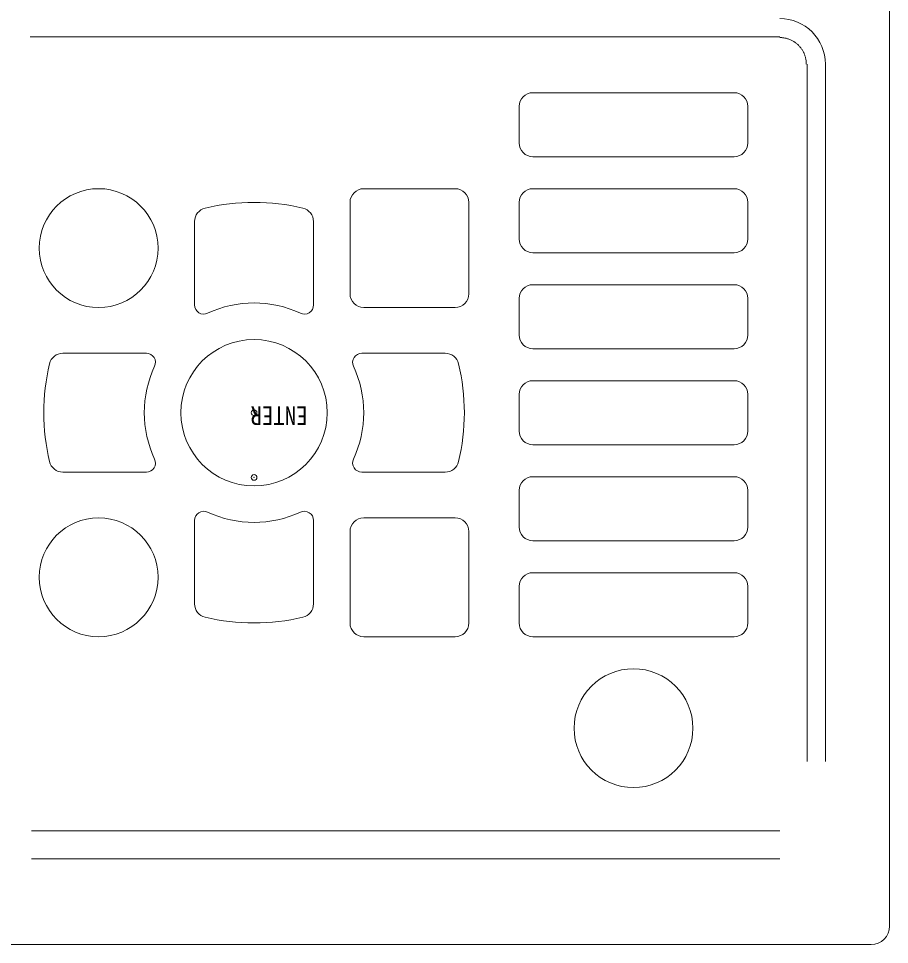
# Model space of a CAD drawing. Units: millimetres, scale not verified. Extents: x -62 to 63, y -56 to 57.
# Drawn here: x 43.96 to 53.49, y -7.66 to 2.47 of the extents above; entities that cross this region are included whole.
import ezdxf
from ezdxf.enums import TextEntityAlignment as Align

# ---------------------------------------------------------------- set-up
doc = ezdxf.new("R2010")
doc.units = ezdxf.units.MM
doc.header["$LTSCALE"] = 0.125
doc.header["$PDMODE"] = 32
doc.header["$PDSIZE"] = 0.0625
doc.layers.add('0-5_GAIKEI', color=1, linetype='Continuous', lineweight=18)
doc.styles.add('ＭＳ ゴシック', font='')
doc.styles.get('ＭＳ ゴシック').set_extended_font_data('MS Gothic')

msp = doc.modelspace()

# ---------------------------------------------------------------- linework, layer by layer
at = {"layer": '0-5_GAIKEI'}
for p, q in [((44.0909, 2.2685), (52.2906, 2.2685)), ((52.5899, 1.9691), (52.5899, -5.6588)), ((52.7896, 1.9691), (52.7896, -5.6588)), ((49.5908, 1.6572), (51.7908, 1.6572)), ((49.4408, 1.1072), (49.4408, 1.5072)), ((51.9408, 1.5072), (51.9408, 1.1072)), ((51.7908, 0.9572), (49.5908, 0.9572)), ((47.7408, 0.6072), (48.7408, 0.6072)), ((49.5908, 0.6072), (51.7908, 0.6072)), ((47.5908, -0.5428), (47.5908, 0.4572)), ((48.8908, 0.4572), (48.8908, -0.5428)), ((49.4408, 0.0572), (49.4408, 0.4572)), ((51.9408, 0.4572), (51.9408, 0.0572)), ((45.8908, -0.6648), (45.8908, 0.2483)), ((47.1908, 0.2483), (47.1908, -0.6648)), ((51.7908, -0.0928), (49.5908, -0.0928)), ((49.5908, -0.4428), (51.7908, -0.4428)), ((49.4408, -0.9928), (49.4408, -0.5928)), ((51.9408, -0.5928), (51.9408, -0.9928)), ((48.7408, -0.6928), (47.7408, -0.6928)), ((44.4497, -1.1928), (45.3628, -1.1928)), ((47.7187, -1.1928), (48.6318, -1.1928)), ((51.7908, -1.1428), (49.5908, -1.1428)), ((49.5908, -1.4928), (51.7908, -1.4928)), ((49.4408, -2.0428), (49.4408, -1.6428)), ((51.9408, -1.6428), (51.9408, -2.0428)), ((51.7908, -2.1928), (49.5908, -2.1928)), ((45.3628, -2.4928), (44.4497, -2.4928)), ((48.6318, -2.4928), (47.7187, -2.4928)), ((49.5908, -2.5428), (51.7908, -2.5428)), ((49.4408, -3.0928), (49.4408, -2.6928)), ((51.9408, -2.6928), (51.9408, -3.0928)), ((45.8908, -3.9338), (45.8908, -3.0207)), ((47.1908, -3.0207), (47.1908, -3.9338)), ((47.7408, -2.9928), (48.7408, -2.9928)), ((47.5908, -4.1428), (47.5908, -3.1428)), ((48.8908, -3.1428), (48.8908, -4.1428)), ((51.7908, -3.2428), (49.5908, -3.2428)), ((49.5908, -3.5928), (51.7908, -3.5928)), ((49.4408, -4.1428), (49.4408, -3.7428)), ((51.9408, -3.7428), (51.9408, -4.1428)), ((48.7408, -4.2928), (47.7408, -4.2928)), ((51.7908, -4.2928), (49.5908, -4.2928)), ((52.2906, -6.4158), (44.1053, -6.4158)), ((52.2906, -6.7218), (44.1053, -6.7218))]:
    msp.add_line(p, q, dxfattribs=at)
at = {"layer": '0-5_GAIKEI', "color": 7}
msp.add_line((11.1908, -7.6588), (53.2908, -7.6588), dxfattribs=at)
msp.add_lwpolyline([(53.4908, 5.0412), (53.4908, 4.8412), (53.4908, -7.4588)], dxfattribs=at)
at = {"layer": '0-5_GAIKEI'}
for points in [[(52.2906, 2.2601), (52.306, 2.2597), (52.3137, 2.2592), (52.3215, 2.2585), (52.3293, 2.2575), (52.3371, 2.2564), (52.345, 2.255), (52.3528, 2.2534), (52.3606, 2.2516), (52.3684, 2.2495), (52.3761, 2.2472), (52.3838, 2.2448), (52.3915, 2.242), (52.3991, 2.2391), (52.4066, 2.2359), (52.4141, 2.2326), (52.4214, 2.229), (52.4287, 2.2252), (52.4359, 2.2212), (52.4429, 2.217), (52.4498, 2.2126), (52.4566, 2.208), (52.4632, 2.2033), (52.4697, 2.1983), (52.4761, 2.1932), (52.4823, 2.1879), (52.4883, 2.1825), (52.4941, 2.1769), (52.4998, 2.1712), (52.5053, 2.1654), (52.5106, 2.1594), (52.5157, 2.1533), (52.5206, 2.1471), (52.5254, 2.1408), (52.5299, 2.1345), (52.5342, 2.128), (52.5383, 2.1215), (52.5423, 2.1148), (52.546, 2.1082), (52.5495, 2.1015)], [(52.5495, 2.1015), (52.5528, 2.0949), (52.556, 2.0881), (52.5589, 2.0813), (52.5617, 2.0744), (52.5642, 2.0675), (52.5666, 2.0604), (52.5687, 2.0539), (52.5707, 2.0473), (52.5724, 2.0413), (52.574, 2.0353), (52.5755, 2.0279), (52.5768, 2.0204), (52.5783, 2.0093), (52.5792, 1.9981), (52.5804, 1.9836), (52.5813, 1.9691)]]:
    msp.add_lwpolyline(points, dxfattribs=at)
for centre, radius in [((44.8408, -0.0428), 0.65), ((46.5408, -1.8428), 0.8), ((44.8408, -3.6428), 0.65), ((50.6908, -5.2928), 0.65)]:
    msp.add_circle(centre, radius, dxfattribs=at)
for centre, radius, start, end in [((52.2906, 1.9691), 0.4991, 0, 90), ((49.5908, 1.5072), 0.15, 90, 180), ((51.7908, 1.5072), 0.15, 0, 90), ((49.5908, 1.1072), 0.15, 180, 270), ((51.7908, 1.1072), 0.15, 270, 0), ((47.7408, 0.4572), 0.15, 90, 180), ((48.7408, 0.4572), 0.15, 0, 90), ((49.5908, 0.4572), 0.15, 90, 180), ((51.7908, 0.4572), 0.15, 0, 90), ((46.5408, -1.8428), 2.3, 76.55227, 103.44773), ((46.0408, 0.2483), 0.15, 103.44773, 180), ((47.0408, 0.2483), 0.15, 0, 76.55227), ((49.5908, 0.0572), 0.15, 180, 270), ((51.7908, 0.0572), 0.15, 270, 0), ((49.5908, -0.5928), 0.15, 90, 180), ((51.7908, -0.5928), 0.15, 0, 90), ((47.7408, -0.5428), 0.15, 180, 270), ((48.7408, -0.5428), 0.15, 270, 0), ((45.9908, -0.6648), 0.1, 180, 295.029), ((46.5408, -1.8428), 1.2, 64.971, 115.029), ((47.0908, -0.6648), 0.1, 244.971, 0), ((49.5908, -0.9928), 0.15, 180, 270), ((51.7908, -0.9928), 0.15, 270, 0), ((44.4497, -1.3428), 0.15, 90, 166.55227), ((45.3628, -1.2928), 0.1, 334.971, 90), ((47.7187, -1.2928), 0.1, 90, 205.029), ((48.6318, -1.3428), 0.15, 13.44773, 90), ((46.5408, -1.8428), 2.3, 166.55227, 193.44773), ((46.5408, -1.8428), 2.3, 346.55227, 13.44773), ((46.5408, -1.8428), 1.2, 154.971, 205.029), ((46.5408, -1.8428), 1.2, 334.971, 25.029), ((49.5908, -1.6428), 0.15, 90, 180), ((51.7908, -1.6428), 0.15, 0, 90), ((49.5908, -2.0428), 0.15, 180, 270), ((51.7908, -2.0428), 0.15, 270, 0), ((44.4497, -2.3428), 0.15, 193.44773, 270), ((45.3628, -2.3928), 0.1, 270, 25.029), ((47.7187, -2.3928), 0.1, 154.971, 270), ((48.6318, -2.3428), 0.15, 270, 346.55227), ((49.5908, -2.6928), 0.15, 90, 180), ((51.7908, -2.6928), 0.15, 0, 90), ((45.9908, -3.0207), 0.1, 64.971, 180), ((46.5408, -1.8428), 1.2, 244.971, 295.029), ((47.0908, -3.0207), 0.1, 0, 115.029), ((47.7408, -3.1428), 0.15, 90, 180), ((48.7408, -3.1428), 0.15, 0, 90), ((49.5908, -3.0928), 0.15, 180, 270), ((51.7908, -3.0928), 0.15, 270, 0), ((49.5908, -3.7428), 0.15, 90, 180), ((51.7908, -3.7428), 0.15, 0, 90), ((46.0408, -3.9338), 0.15, 180, 256.55227), ((47.0408, -3.9338), 0.15, 283.44773, 0), ((46.5408, -1.8428), 2.3, 256.55227, 283.44773), ((47.7408, -4.1428), 0.15, 180, 270), ((48.7408, -4.1428), 0.15, 270, 0), ((49.5908, -4.1428), 0.15, 180, 270), ((51.7908, -4.1428), 0.15, 270, 0)]:
    msp.add_arc(centre, radius, start, end, dxfattribs=at)
at = {"layer": '0-5_GAIKEI', "color": 7}
msp.add_arc((53.2908, -7.4588), 0.2, 270, 0, dxfattribs=at)
at = {"layer": '0-5_GAIKEI'}
for p in [(46.5408, -1.8428), (46.5408, -2.5512)]:
    msp.add_point(p, dxfattribs=at)

# ---------------------------------------------------------------- texts
at = {"layer": '0-5_GAIKEI', "color": 7, "style": 'ＭＳ ゴシック', "width": 0.9}
msp.add_text('ENTER', height=0.204, rotation=180, dxfattribs=at).set_placement((47.1269, -1.7138), align=Align.BOTTOM_LEFT)
msp.add_text('ENTER', height=0.204, rotation=180, dxfattribs=at).set_placement((47.1269, -1.7138), align=Align.BOTTOM_LEFT)

doc.saveas('drawing.dxf')
